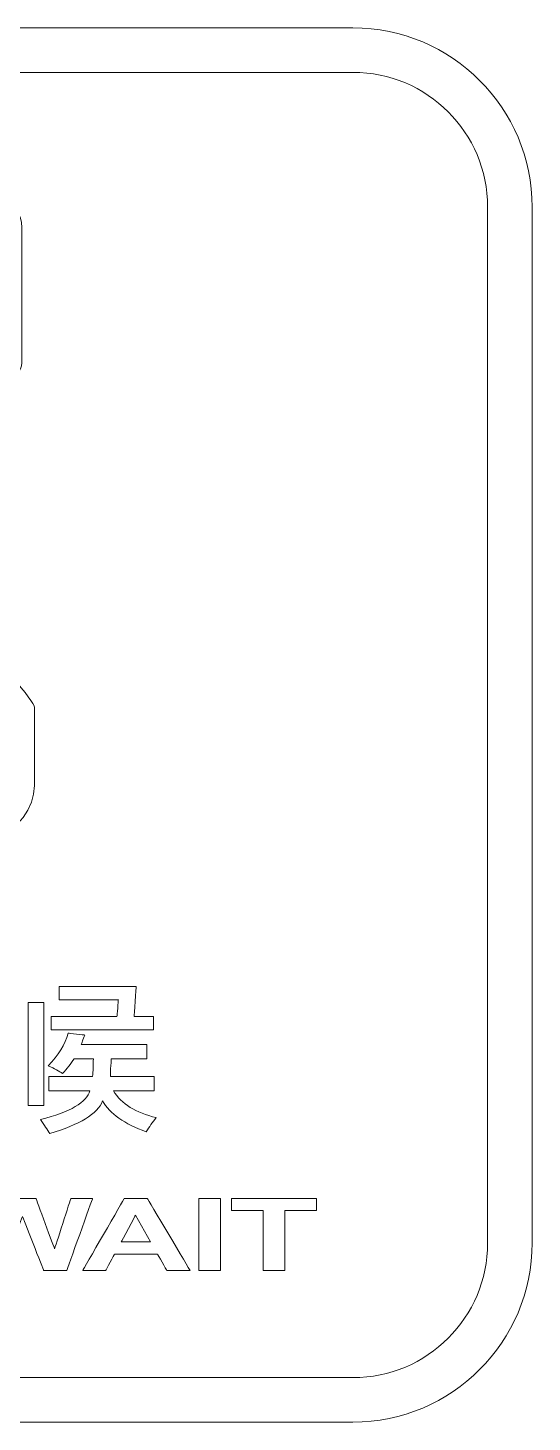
# Model space of a CAD drawing. Header units: millimetres. Extents: x 130143 to 328923, y 19139 to 134795.
# Drawn here: x 231445.7 to 231517.1, y 66463.9 to 66661.3 of the extents above; entities that cross this region are included whole.
import ezdxf

# ---------------------------------------------------------------- set-up
doc = ezdxf.new("R2010")
doc.units = ezdxf.units.MM
doc.header["$LTSCALE"] = 10
doc.layers.add('邦威智能化', color=7, linetype='Continuous', lineweight=18)

msp = doc.modelspace()

# ---------------------------------------------------------------- linework, layer by layer
at = {"layer": '邦威智能化', "color": 5}
for points, knots in [([(231345.0466, 66661.3053), (231345.0466, 66661.3053), (231491.7316, 66661.3053), (231491.7316, 66661.3053), (231491.7316, 66661.3053), (231498.739, 66661.3053), (231505.0828, 66658.4643), (231509.6746, 66653.8731), (231509.6746, 66653.8731), (231514.2658, 66649.2813), (231517.1062, 66642.9375), (231517.1062, 66635.9301), (231517.1062, 66635.9301), (231517.1062, 66635.9301), (231517.1062, 66489.2451), (231517.1062, 66489.2451), (231517.1062, 66489.2451), (231517.1062, 66482.2401), (231514.2652, 66475.8951), (231509.6734, 66471.3027), (231509.6734, 66471.3027), (231505.0822, 66466.7115), (231498.7384, 66463.8705), (231491.7316, 66463.8705), (231491.7316, 66463.8705), (231491.7316, 66463.8705), (231345.0466, 66463.8705), (231345.0466, 66463.8705), (231345.0466, 66463.8705), (231338.0398, 66463.8705), (231331.696, 66466.7115), (231327.1042, 66471.3027), (231327.1042, 66471.3027), (231322.513, 66475.8945), (231319.6714, 66482.2401), (231319.6714, 66489.2451), (231319.6714, 66489.2451), (231319.6714, 66489.2451), (231319.6714, 66635.9301), (231319.6714, 66635.9301), (231319.6714, 66635.9301), (231319.6714, 66642.9369), (231322.5124, 66649.2819), (231327.1036, 66653.8731), (231327.1036, 66653.8731), (231331.6954, 66658.4643), (231338.0392, 66661.3053), (231345.0466, 66661.3053)], [0, 0, 0, 0, 0.076923077, 0.076923077, 0.076923077, 0.076923087, 0.153846154, 0.153846154, 0.153846154, 0.153846164, 0.230769231, 0.230769231, 0.230769231, 0.230769241, 0.307692308, 0.307692308, 0.307692308, 0.307692318, 0.384615385, 0.384615385, 0.384615385, 0.384615395, 0.461538462, 0.461538462, 0.461538462, 0.461538472, 0.538461538, 0.538461538, 0.538461538, 0.538461548, 0.615384615, 0.615384615, 0.615384615, 0.615384625, 0.692307692, 0.692307692, 0.692307692, 0.692307702, 0.769230769, 0.769230769, 0.769230769, 0.769230779, 0.846153846, 0.846153846, 0.846153846, 0.846153856, 1, 1, 1, 1]), ([(231491.7316, 66655.0053), (231491.7316, 66655.0053), (231345.0466, 66655.0053), (231345.0466, 66655.0053), (231345.0466, 66655.0053), (231339.7786, 66655.0053), (231335.0092, 66652.8699), (231331.558, 66649.4187), (231331.558, 66649.4187), (231328.1068, 66645.9681), (231325.9714, 66641.1987), (231325.9714, 66635.9301), (231325.9714, 66635.9301), (231325.9714, 66635.9301), (231325.9714, 66489.2451), (231325.9714, 66489.2451), (231325.9714, 66489.2451), (231325.9714, 66483.9783), (231328.1074, 66479.2083), (231331.5586, 66475.7571), (231331.5586, 66475.7571), (231335.0098, 66472.3059), (231339.7792, 66470.1705), (231345.0466, 66470.1705), (231345.0466, 66470.1705), (231345.0466, 66470.1705), (231491.7316, 66470.1705), (231491.7316, 66470.1705), (231491.7316, 66470.1705), (231496.999, 66470.1705), (231501.7684, 66472.3059), (231505.219, 66475.7571), (231505.219, 66475.7571), (231508.6708, 66479.2089), (231510.8062, 66483.9783), (231510.8062, 66489.2451), (231510.8062, 66489.2451), (231510.8062, 66489.2451), (231510.8062, 66635.9301), (231510.8062, 66635.9301), (231510.8062, 66635.9301), (231510.8062, 66641.1981), (231508.6714, 66645.9675), (231505.2202, 66649.4187), (231505.2202, 66649.4187), (231501.769, 66652.8699), (231496.9996, 66655.0053), (231491.7316, 66655.0053)], [0, 0, 0, 0, 0.076923077, 0.076923077, 0.076923077, 0.076923087, 0.153846154, 0.153846154, 0.153846154, 0.153846164, 0.230769231, 0.230769231, 0.230769231, 0.230769241, 0.307692308, 0.307692308, 0.307692308, 0.307692318, 0.384615385, 0.384615385, 0.384615385, 0.384615395, 0.461538462, 0.461538462, 0.461538462, 0.461538472, 0.538461538, 0.538461538, 0.538461538, 0.538461548, 0.615384615, 0.615384615, 0.615384615, 0.615384625, 0.692307692, 0.692307692, 0.692307692, 0.692307702, 0.769230769, 0.769230769, 0.769230769, 0.769230779, 0.846153846, 0.846153846, 0.846153846, 0.846153856, 1, 1, 1, 1]), ([(231391.3528, 66633.6429), (231391.3528, 66633.6429), (231391.3528, 66614.4669), (231391.3528, 66614.4669), (231391.3528, 66614.4669), (231391.3528, 66611.2113), (231409.1782, 66596.4117), (231409.1782, 66592.3863), (231409.1782, 66592.3863), (231409.1782, 66592.3863), (231409.1782, 66591.2235), (231409.1782, 66591.2235), (231409.1782, 66591.2235), (231409.1782, 66588.8049), (231390.1648, 66568.8969), (231390.1648, 66566.8179), (231390.1648, 66566.8179), (231390.1648, 66566.8179), (231390.1648, 66552.2907), (231390.1648, 66552.2907), (231390.1648, 66552.2907), (231390.1648, 66544.3677), (231404.0596, 66542.9937), (231412.7434, 66542.9937), (231412.7434, 66542.9937), (231412.7434, 66542.9937), (231429.3808, 66542.9937), (231429.3808, 66542.9937), (231429.3808, 66542.9937), (231437.0944, 66542.9937), (231446.6128, 66547.3905), (231446.6128, 66554.0343), (231446.6128, 66554.0343), (231446.6128, 66554.0343), (231446.6128, 66565.0743), (231446.6128, 66565.0743), (231446.6128, 66565.0743), (231446.6128, 66566.8221), (231426.4102, 66588.1071), (231426.4102, 66589.4799), (231426.4102, 66589.4799), (231426.4102, 66597.4827), (231444.8296, 66609.6543), (231444.8296, 66613.8855), (231444.8296, 66613.8855), (231444.8296, 66613.8855), (231444.8296, 66633.0615), (231444.8296, 66633.0615), (231444.8296, 66633.0615), (231444.8296, 66640.3911), (231427.42, 66641.7783), (231418.6858, 66641.7783), (231418.6858, 66641.7783), (231418.6858, 66641.7783), (231417.4972, 66641.7783), (231417.4972, 66641.7783), (231417.4972, 66641.7783), (231409.2418, 66641.7783), (231391.3528, 66640.0683), (231391.3528, 66633.6429)], [0, 0, 0, 0, 0.0625, 0.0625, 0.0625, 0.06250001, 0.125, 0.125, 0.125, 0.12500001, 0.1875, 0.1875, 0.1875, 0.18750001, 0.25, 0.25, 0.25, 0.25000001, 0.3125, 0.3125, 0.3125, 0.31250001, 0.375, 0.375, 0.375, 0.37500001, 0.4375, 0.4375, 0.4375, 0.43750001, 0.5, 0.5, 0.5, 0.50000001, 0.5625, 0.5625, 0.5625, 0.56250001, 0.625, 0.625, 0.625, 0.62500001, 0.6875, 0.6875, 0.6875, 0.68750001, 0.75, 0.75, 0.75, 0.75000001, 0.8125, 0.8125, 0.8125, 0.81250001, 0.875, 0.875, 0.875, 0.87500001, 1, 1, 1, 1]), ([(231448.9834, 66519.4197), (231448.9834, 66519.4197), (231448.9834, 66521.3247), (231448.9834, 66521.3247), (231448.9834, 66521.3247), (231448.9834, 66521.3247), (231458.302, 66521.3247), (231458.302, 66521.3247), (231458.302, 66521.3247), (231458.302, 66521.3247), (231458.5048, 66523.6713), (231458.5048, 66523.6713), (231458.5048, 66523.6713), (231458.5048, 66523.6713), (231450.0934, 66523.6713), (231450.0934, 66523.6713), (231450.0934, 66523.6713), (231450.0934, 66523.6713), (231450.0934, 66525.5763), (231450.0934, 66525.5763), (231450.0934, 66525.5763), (231450.0934, 66525.5763), (231461.038, 66525.5763), (231461.038, 66525.5763), (231461.038, 66525.5763), (231461.038, 66525.5763), (231460.7314, 66521.3247), (231460.7314, 66521.3247), (231460.7314, 66521.3247), (231460.7314, 66521.3247), (231463.4668, 66521.3247), (231463.4668, 66521.3247), (231463.4668, 66521.3247), (231463.4668, 66521.3247), (231463.4668, 66519.4197), (231463.4668, 66519.4197), (231463.4668, 66519.4197), (231463.4668, 66519.4197), (231448.9834, 66519.4197), (231448.9834, 66519.4197)], [0, 0, 0, 0, 0.090909091, 0.090909091, 0.090909091, 0.090909101, 0.181818182, 0.181818182, 0.181818182, 0.181818192, 0.272727273, 0.272727273, 0.272727273, 0.272727283, 0.363636364, 0.363636364, 0.363636364, 0.363636374, 0.454545455, 0.454545455, 0.454545455, 0.454545465, 0.545454545, 0.545454545, 0.545454545, 0.545454555, 0.636363636, 0.636363636, 0.636363636, 0.636363646, 0.727272727, 0.727272727, 0.727272727, 0.727272737, 0.818181818, 0.818181818, 0.818181818, 0.818181828, 1, 1, 1, 1]), ([(231445.7326, 66508.7025), (231445.7326, 66508.7025), (231445.7326, 66523.3149), (231445.7326, 66523.3149), (231445.7326, 66523.3149), (231445.7326, 66523.3149), (231447.9628, 66523.3149), (231447.9628, 66523.3149), (231447.9628, 66523.3149), (231447.9628, 66523.3149), (231447.9628, 66508.7025), (231447.9628, 66508.7025), (231447.9628, 66508.7025), (231447.9628, 66508.7025), (231445.7326, 66508.7025), (231445.7326, 66508.7025)], [0, 0, 0, 0, 0.2, 0.2, 0.2, 0.20000001, 0.4, 0.4, 0.4, 0.40000001, 0.6, 0.6, 0.6, 0.60000001, 1, 1, 1, 1]), ([(231450.604, 66513.2439), (231450.1288, 66513.5463), (231449.4538, 66513.9099), (231448.5766, 66514.3323), (231448.5766, 66514.3323), (231449.9944, 66515.7837), (231450.9412, 66517.3287), (231451.4128, 66518.9631), (231451.4128, 66518.9631), (231451.4128, 66518.9631), (231453.742, 66518.6877), (231453.742, 66518.6877), (231453.742, 66518.6877), (231453.742, 66518.6877), (231453.2362, 66517.3287), (231453.2362, 66517.3287), (231453.2362, 66517.3287), (231453.2362, 66517.3287), (231462.5554, 66517.3287), (231462.5554, 66517.3287), (231462.5554, 66517.3287), (231462.5554, 66517.3287), (231462.5554, 66515.3307), (231462.5554, 66515.3307), (231462.5554, 66515.3307), (231462.5554, 66515.3307), (231457.4896, 66515.3307), (231457.4896, 66515.3307), (231457.4896, 66515.3307), (231457.4896, 66515.0289), (231457.4548, 66514.5489), (231457.39, 66513.8829), (231457.39, 66513.8829), (231457.39, 66513.4029), (231457.39, 66513.0387), (231457.39, 66512.7987), (231457.39, 66512.7987), (231457.39, 66512.7987), (231463.5706, 66512.7987), (231463.5706, 66512.7987), (231463.5706, 66512.7987), (231463.5706, 66512.7987), (231463.5706, 66510.8007), (231463.5706, 66510.8007), (231463.5706, 66510.8007), (231463.5706, 66510.8007), (231457.7962, 66510.8007), (231457.7962, 66510.8007), (231457.7962, 66510.8007), (231458.9416, 66508.9269), (231460.9684, 66507.6567), (231463.873, 66506.9907), (231463.873, 66506.9907), (231463.333, 66506.3247), (231462.8572, 66505.6587), (231462.4552, 66504.9933), (231462.4552, 66504.9933), (231459.3484, 66506.0811), (231457.2856, 66507.5331), (231456.2746, 66509.3487), (231456.2746, 66509.3487), (231455.5312, 66507.5331), (231453.0328, 66505.9917), (231448.78, 66504.7221), (231448.78, 66504.7221), (231448.4428, 66505.2681), (231448.0018, 66505.9299), (231447.4612, 66506.7159), (231447.4612, 66506.7159), (231451.7146, 66507.8079), (231454.0444, 66509.1669), (231454.4506, 66510.8007), (231454.4506, 66510.8007), (231454.4506, 66510.8007), (231448.6762, 66510.8007), (231448.6762, 66510.8007), (231448.6762, 66510.8007), (231448.6762, 66510.8007), (231448.6762, 66512.7987), (231448.6762, 66512.7987), (231448.6762, 66512.7987), (231448.6762, 66512.7987), (231454.8574, 66512.7987), (231454.8574, 66512.7987), (231454.8574, 66512.7987), (231454.9264, 66513.5811), (231454.9564, 66514.4289), (231454.9564, 66515.3307), (231454.9564, 66515.3307), (231454.9564, 66515.3307), (231452.2252, 66515.3307), (231452.2252, 66515.3307), (231452.2252, 66515.3307), (231451.7494, 66514.6071), (231451.2088, 66513.9099), (231450.604, 66513.2439)], [0, 0, 0, 0, 0.04, 0.04, 0.04, 0.04000001, 0.08, 0.08, 0.08, 0.08000001, 0.12, 0.12, 0.12, 0.12000001, 0.16, 0.16, 0.16, 0.16000001, 0.2, 0.2, 0.2, 0.20000001, 0.24, 0.24, 0.24, 0.24000001, 0.28, 0.28, 0.28, 0.28000001, 0.32, 0.32, 0.32, 0.32000001, 0.36, 0.36, 0.36, 0.36000001, 0.4, 0.4, 0.4, 0.40000001, 0.44, 0.44, 0.44, 0.44000001, 0.48, 0.48, 0.48, 0.48000001, 0.52, 0.52, 0.52, 0.52000001, 0.56, 0.56, 0.56, 0.56000001, 0.6, 0.6, 0.6, 0.60000001, 0.64, 0.64, 0.64, 0.64000001, 0.68, 0.68, 0.68, 0.68000001, 0.72, 0.72, 0.72, 0.72000001, 0.76, 0.76, 0.76, 0.76000001, 0.8, 0.8, 0.8, 0.80000001, 0.84, 0.84, 0.84, 0.84000001, 0.88, 0.88, 0.88, 0.88000001, 0.92, 0.92, 0.92, 0.92000001, 1, 1, 1, 1]), ([(231438.55, 66485.3463), (231438.55, 66485.3463), (231434.983, 66495.5589), (231434.983, 66495.5589), (231434.983, 66495.5589), (231434.983, 66495.5589), (231438.1396, 66495.5589), (231438.1396, 66495.5589), (231438.1396, 66495.5589), (231438.1396, 66495.5589), (231440.3962, 66488.5437), (231440.3962, 66488.5437), (231440.3962, 66488.5437), (231440.3962, 66488.5437), (231443.1646, 66495.5589), (231443.1646, 66495.5589), (231443.1646, 66495.5589), (231443.1646, 66495.5589), (231446.8162, 66495.5589), (231446.8162, 66495.5589), (231446.8162, 66495.5589), (231446.8162, 66495.5589), (231449.464, 66488.4249), (231449.464, 66488.4249), (231449.464, 66488.4249), (231449.464, 66488.4249), (231451.774, 66495.5589), (231451.774, 66495.5589), (231451.774, 66495.5589), (231451.774, 66495.5589), (231454.8562, 66495.5589), (231454.8562, 66495.5589), (231454.8562, 66495.5589), (231454.8562, 66495.5589), (231451.2016, 66485.3463), (231451.2016, 66485.3463), (231451.2016, 66485.3463), (231451.2016, 66485.3463), (231447.9214, 66485.3463), (231447.9214, 66485.3463), (231447.9214, 66485.3463), (231447.9214, 66485.3463), (231444.9304, 66492.9819), (231444.9304, 66492.9819), (231444.9304, 66492.9819), (231444.9304, 66492.9819), (231441.9184, 66485.3463), (231441.9184, 66485.3463), (231441.9184, 66485.3463), (231441.9184, 66485.3463), (231438.55, 66485.3463), (231438.55, 66485.3463)], [0, 0, 0, 0, 0.071428571, 0.071428571, 0.071428571, 0.071428581, 0.142857143, 0.142857143, 0.142857143, 0.142857153, 0.214285714, 0.214285714, 0.214285714, 0.214285724, 0.285714286, 0.285714286, 0.285714286, 0.285714296, 0.357142857, 0.357142857, 0.357142857, 0.357142867, 0.428571429, 0.428571429, 0.428571429, 0.428571439, 0.5, 0.5, 0.5, 0.50000001, 0.571428571, 0.571428571, 0.571428571, 0.571428581, 0.642857143, 0.642857143, 0.642857143, 0.642857153, 0.714285714, 0.714285714, 0.714285714, 0.714285724, 0.785714286, 0.785714286, 0.785714286, 0.785714296, 0.857142857, 0.857142857, 0.857142857, 0.857142867, 1, 1, 1, 1]), ([(231468.6652, 66485.3463), (231468.6652, 66485.3463), (231465.3574, 66485.3463), (231465.3574, 66485.3463), (231465.3574, 66485.3463), (231465.3574, 66485.3463), (231464.047, 66487.6713), (231464.047, 66487.6713), (231464.047, 66487.6713), (231464.047, 66487.6713), (231457.9624, 66487.6713), (231457.9624, 66487.6713), (231457.9624, 66487.6713), (231457.9624, 66487.6713), (231456.7024, 66485.3463), (231456.7024, 66485.3463), (231456.7024, 66485.3463), (231456.7024, 66485.3463), (231453.4534, 66485.3463), (231453.4534, 66485.3463), (231453.4534, 66485.3463), (231453.4534, 66485.3463), (231459.3442, 66495.5589), (231459.3442, 66495.5589), (231459.3442, 66495.5589), (231459.3442, 66495.5589), (231462.589, 66495.5589), (231462.589, 66495.5589), (231462.589, 66495.5589), (231462.589, 66495.5589), (231468.6652, 66485.3463), (231468.6652, 66485.3463)], [0, 0, 0, 0, 0.111111111, 0.111111111, 0.111111111, 0.111111121, 0.222222222, 0.222222222, 0.222222222, 0.222222232, 0.333333333, 0.333333333, 0.333333333, 0.333333343, 0.444444444, 0.444444444, 0.444444444, 0.444444454, 0.555555556, 0.555555556, 0.555555556, 0.555555566, 0.666666667, 0.666666667, 0.666666667, 0.666666677, 0.777777778, 0.777777778, 0.777777778, 0.777777788, 1, 1, 1, 1]), ([(231469.9, 66485.3463), (231469.9, 66485.3463), (231469.9, 66495.5589), (231469.9, 66495.5589), (231469.9, 66495.5589), (231469.9, 66495.5589), (231472.972, 66495.5589), (231472.972, 66495.5589), (231472.972, 66495.5589), (231472.972, 66495.5589), (231472.972, 66485.3463), (231472.972, 66485.3463), (231472.972, 66485.3463), (231472.972, 66485.3463), (231469.9, 66485.3463), (231469.9, 66485.3463)], [0, 0, 0, 0, 0.2, 0.2, 0.2, 0.20000001, 0.4, 0.4, 0.4, 0.40000001, 0.6, 0.6, 0.6, 0.60000001, 1, 1, 1, 1]), ([(231479.0104, 66485.3463), (231479.0104, 66485.3463), (231479.0104, 66493.8327), (231479.0104, 66493.8327), (231479.0104, 66493.8327), (231479.0104, 66493.8327), (231474.5182, 66493.8327), (231474.5182, 66493.8327), (231474.5182, 66493.8327), (231474.5182, 66493.8327), (231474.5182, 66495.5589), (231474.5182, 66495.5589), (231474.5182, 66495.5589), (231474.5182, 66495.5589), (231486.5518, 66495.5589), (231486.5518, 66495.5589), (231486.5518, 66495.5589), (231486.5518, 66495.5589), (231486.5518, 66493.8327), (231486.5518, 66493.8327), (231486.5518, 66493.8327), (231486.5518, 66493.8327), (231482.0824, 66493.8327), (231482.0824, 66493.8327), (231482.0824, 66493.8327), (231482.0824, 66493.8327), (231482.0824, 66485.3463), (231482.0824, 66485.3463), (231482.0824, 66485.3463), (231482.0824, 66485.3463), (231479.0104, 66485.3463), (231479.0104, 66485.3463)], [0, 0, 0, 0, 0.111111111, 0.111111111, 0.111111111, 0.111111121, 0.222222222, 0.222222222, 0.222222222, 0.222222232, 0.333333333, 0.333333333, 0.333333333, 0.333333343, 0.444444444, 0.444444444, 0.444444444, 0.444444454, 0.555555556, 0.555555556, 0.555555556, 0.555555566, 0.666666667, 0.666666667, 0.666666667, 0.666666677, 0.777777778, 0.777777778, 0.777777778, 0.777777788, 1, 1, 1, 1]), ([(231463.0516, 66489.3969), (231463.0516, 66489.3969), (231460.9426, 66493.1769), (231460.9426, 66493.1769), (231460.9426, 66493.1769), (231460.9426, 66493.1769), (231458.8948, 66489.3969), (231458.8948, 66489.3969), (231458.8948, 66489.3969), (231458.8948, 66489.3969), (231463.0516, 66489.3969), (231463.0516, 66489.3969)], [0, 0, 0, 0, 0.25, 0.25, 0.25, 0.25000001, 0.5, 0.5, 0.5, 0.50000001, 1, 1, 1, 1])]:
    msp.add_open_spline(points, degree=3, knots=knots, dxfattribs=at)

doc.saveas('drawing.dxf')
